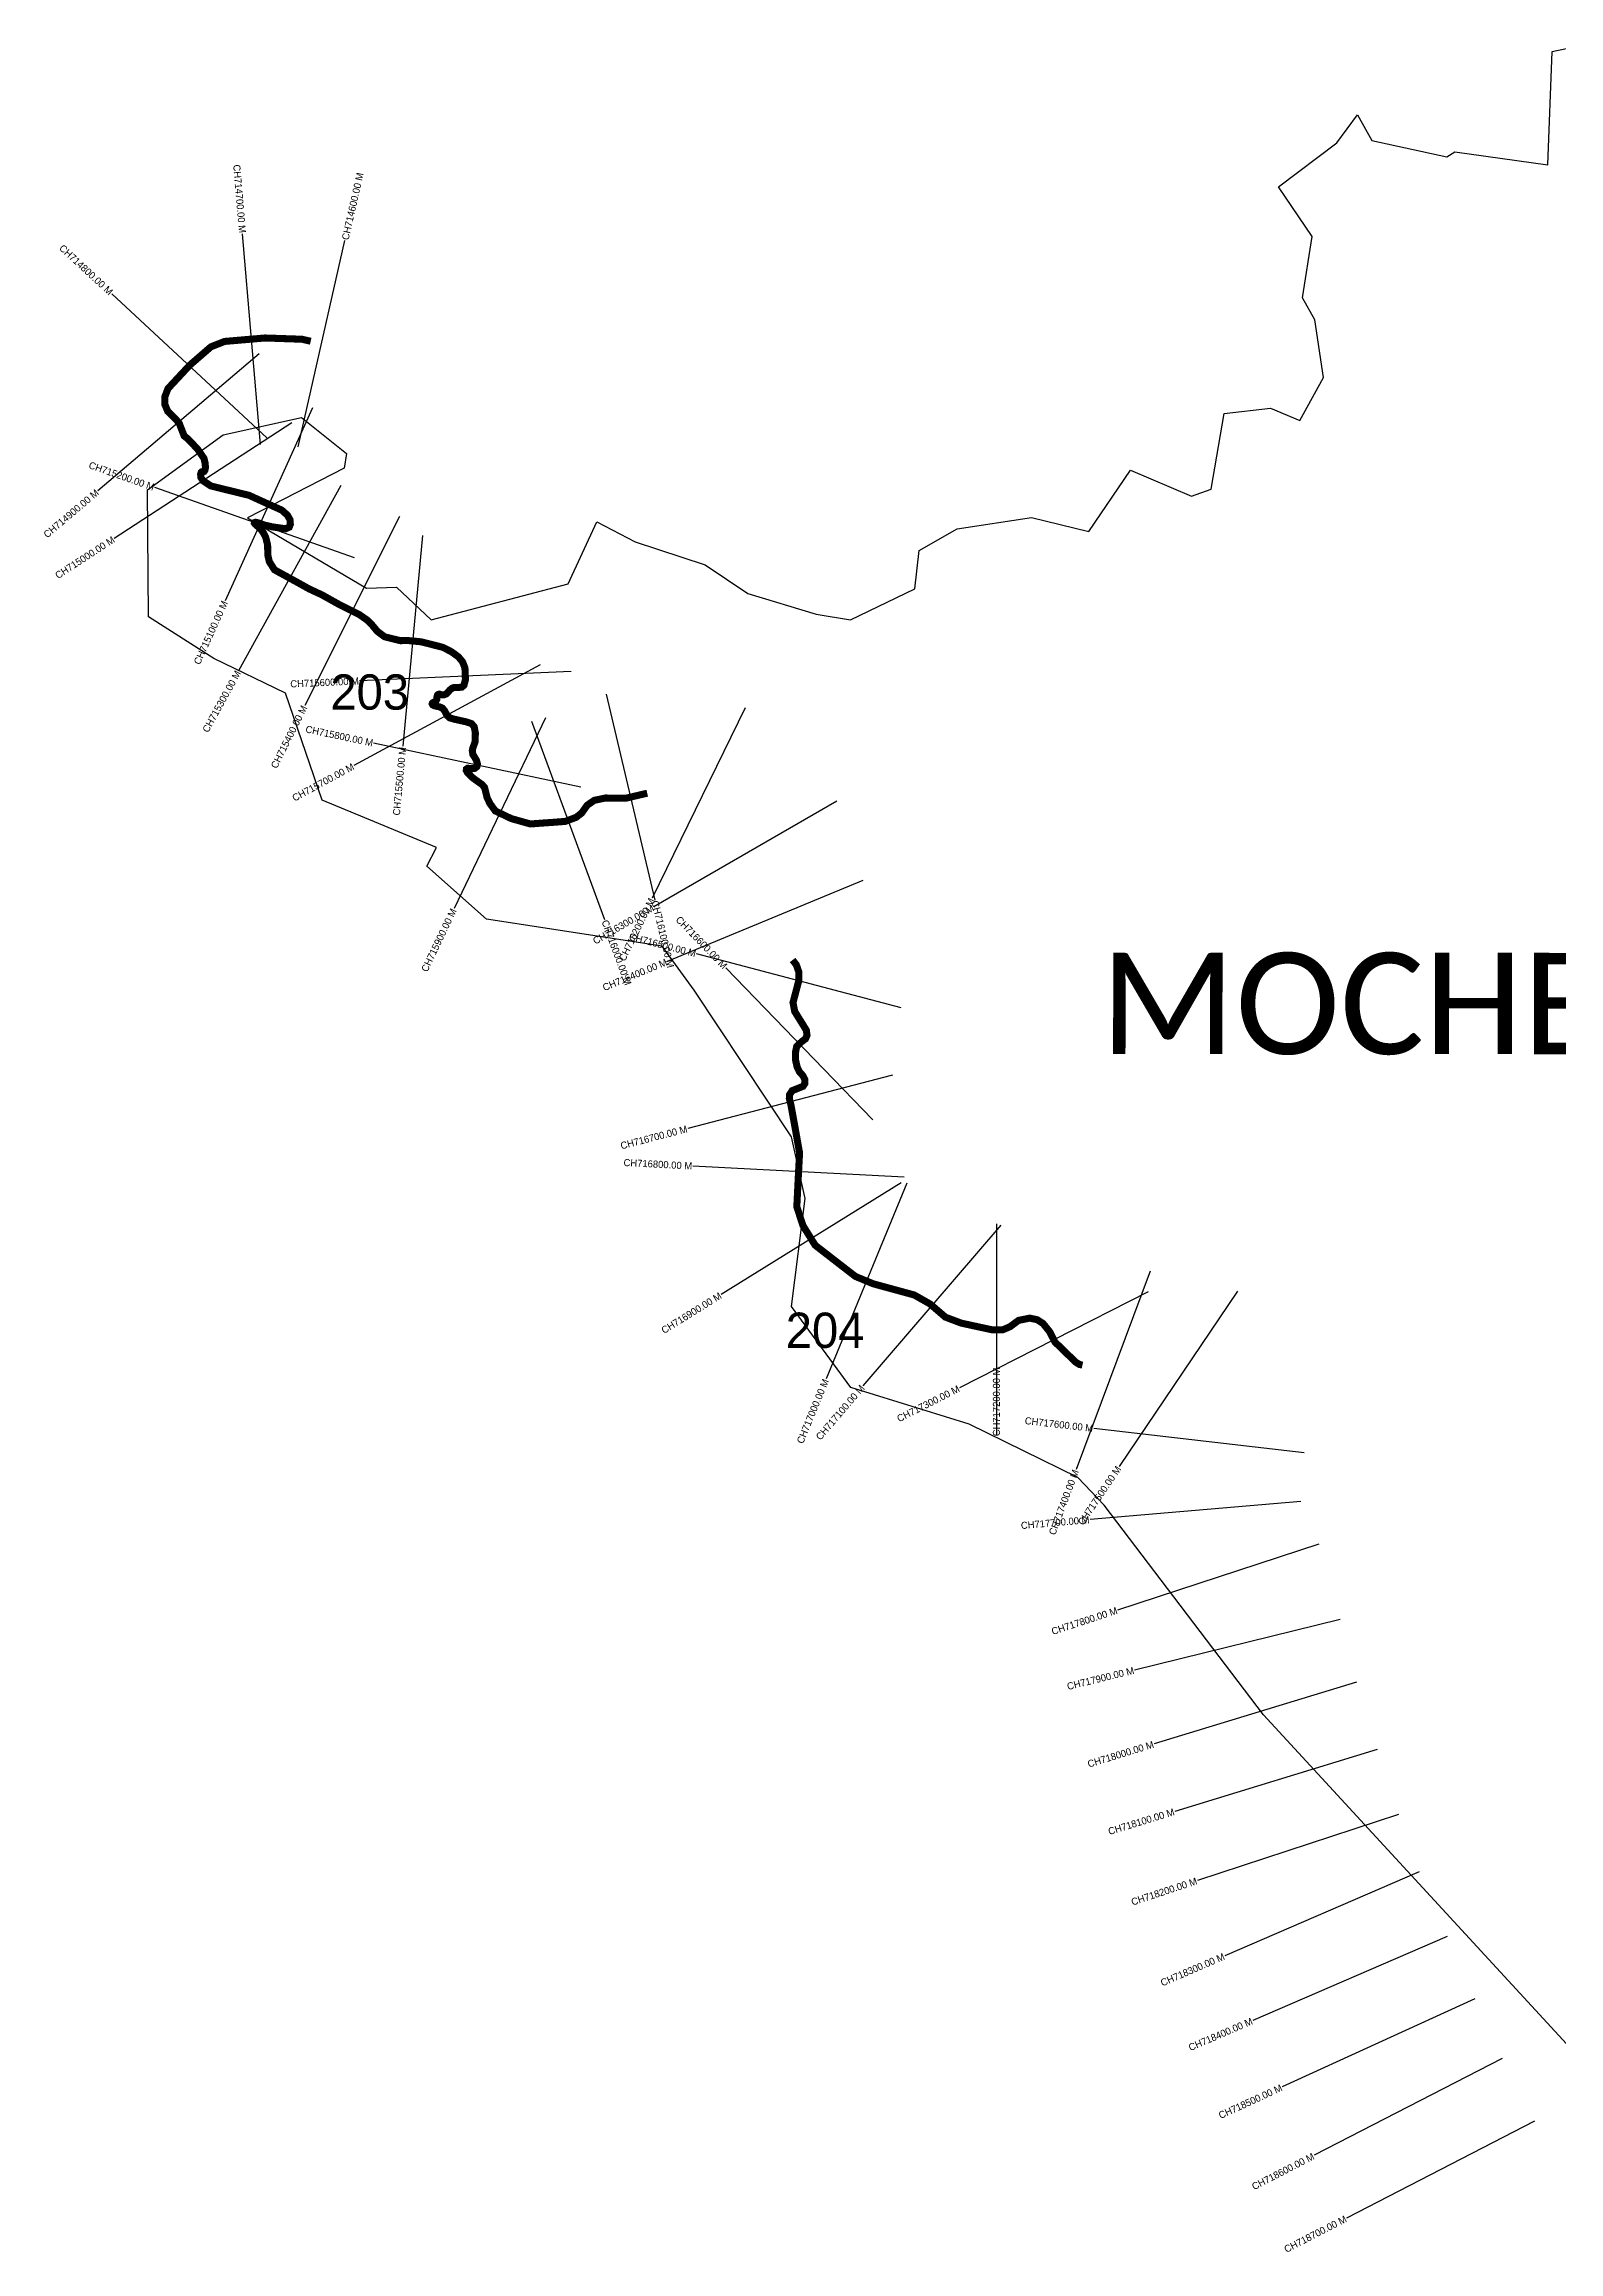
# Model space of a CAD drawing. Header units: metres. Extents: x 353815 to 357247, y 1746498 to 1749651.
# Drawn here: x 353815 to 355962, y 1746498 to 1749628 of the extents above; entities that cross this region are included whole.
import ezdxf
from ezdxf.enums import TextEntityAlignment as Align

# ---------------------------------------------------------------- set-up
doc = ezdxf.new("R2010")
doc.units = ezdxf.units.M
for name, color, linetype in [('CS', 134, 'Continuous'), ('CSMark', 6, 'Continuous'), ('UNPROTECTED', 10, 'Continuous'), ('VILLAGE NAME', 250, 'Continuous')]:
    doc.layers.add(name, color=color, linetype=linetype)

msp = doc.modelspace()

# ---------------------------------------------------------------- linework, layer by layer
at = {"color": 6}
msp.add_lwpolyline([(356116.4, 1746637.3), (355543.5, 1747259.1), (355317.7, 1747556.8), (355280.4, 1747595.7), (355126.5, 1747671.3), (354958.8, 1747723.4), (354874.7, 1747838.2), (354893.9, 1747991.6), (354874.5, 1748078.7), (354736.6, 1748286.9), (354691.5, 1748349.1), (354442.5, 1748387.3), (354357.8, 1748462.8), (354371.3, 1748488.9), (354209.5, 1748556.4), (354157.5, 1748707.9), (354056, 1748757), (353963.3, 1748816), (353961.8, 1748996.4), (354069.1, 1749074.2), (354180, 1749098.7), (354244.1, 1749048), (354240.4, 1749027.1), (354103.8, 1748956.5), (354272.3, 1748857), (354315, 1748858.2), (354363.8, 1748812.1), (354558.3, 1748863), (354598.8, 1748950.7), (354653, 1748922.6), (354752.1, 1748890.1), (354812.7, 1748849.4), (354909.7, 1748819.9), (354958.2, 1748811.9), (355049.7, 1748856), (355055.6, 1748910.4), (355109.3, 1748941), (355214.7, 1748956.9), (355296.2, 1748937), (355355.3, 1749024.1), (355441.9, 1748987.5), (355469.5, 1748997.2), (355488, 1749104.3), (355553.6, 1749112.3), (355595.1, 1749094.4), (355629, 1749155.7), (355616.5, 1749237.4), (355598.8, 1749268.4), (355612.9, 1749355.4), (355564.8, 1749425.9), (355647.7, 1749488.3), (355676.8, 1749528.1), (355697.4, 1749491.7), (355803.8, 1749468.6), (355814.9, 1749475.5), (355946.7, 1749457), (355953, 1749617.8), (356001.9, 1749628.2)], dxfattribs=at)
at = {"layer": 'CS'}
for p, q in [((354122.1, 1749060.5), (354096.6, 1749359.5)), ((354175.4, 1749057.2), (354241.6, 1749349.8)), ((354130.8, 1749070), (353911.2, 1749274.4)), ((354120.1, 1749189), (353891.4, 1748994.9)), ((354195.7, 1749112.4), (354072, 1748839.1)), ((354166.2, 1749091.1), (353914.8, 1748927.4)), ((354255.2, 1748900), (353972.1, 1748999.4)), ((354235.8, 1749002.4), (354090.9, 1748739.7)), ((354319, 1748958.7), (354184.7, 1748690.4)), ((354351.8, 1748931.3), (354323.7, 1748632.6)), ((354518.3, 1748748), (354254.5, 1748605.2)), ((354562.2, 1748738.5), (354262.5, 1748725.3)), ((354612, 1748706.5), (354680.9, 1748414.5)), ((354525.8, 1748673.2), (354396.3, 1748402.6)), ((354506.1, 1748668.4), (354609.6, 1748386.8)), ((354808.8, 1748687), (354677.2, 1748417.4)), ((354575.9, 1748574.9), (354282.4, 1748637)), ((354939.1, 1748555), (354679.4, 1748404.8)), ((354975.8, 1748442.2), (354698.6, 1748327.6)), ((355030, 1748261.9), (354739.9, 1748338.3)), ((354990.1, 1748102.8), (354781.7, 1748318.6)), ((355018, 1748166.2), (354727.7, 1748090.6)), ((355034.5, 1748021.9), (354734.9, 1748037.5)), ((355029.9, 1748013.6), (354775.1, 1747855.3)), ((355038, 1748013.2), (354923.8, 1747735.8)), ((355171.5, 1747953.4), (354976, 1747725.8)), ((355165.1, 1747955.3), (355165.1, 1747655.3)), ((355383, 1747888.3), (355278.1, 1747607.3)), ((355380.2, 1747859), (355112.8, 1747723.1)), ((355507.1, 1747859.9), (355339.1, 1747611.4)), ((355601.2, 1747630.6), (355303.2, 1747665.3)), ((355596.8, 1747561.8), (355297.9, 1747536.1)), ((355622, 1747501.5), (355337, 1747407.9)), ((355652.3, 1747394.3), (355361, 1747322.8)), ((355675.6, 1747305.7), (355388.7, 1747218)), ((355704.8, 1747210.1), (355418, 1747122.4)), ((355735, 1747118.1), (355450, 1747024.3)), ((355764.2, 1747036.8), (355488.8, 1746917.7)), ((355803.9, 1746945), (355528.5, 1746826)), ((355843.1, 1746856.5), (355570.3, 1746731.6)), ((355882.2, 1746772.1), (355615.6, 1746634.7)), ((355928, 1746683.3), (355661.4, 1746545.8))]:
    msp.add_line(p, q, dxfattribs=at)
at = {"layer": 'UNPROTECTED', "const_width": 10, "flags": 128}
for points in [[(354193.2, 1749207), (354180.8, 1749209.8), (354128.4, 1749211.6), (354071.1, 1749206.7), (354051.8, 1749199.1), (354021.7, 1749173), (353999.9, 1749149.6), (353990.9, 1749139.9), (353986.5, 1749128.5), (353986.5, 1749117.2), (353990.6, 1749107.4), (354001.7, 1749096.7), (354006.8, 1749090.7), (354009.5, 1749083.7), (354013.7, 1749072.8), (354019.3, 1749068.3), (354032.8, 1749054), (354041.8, 1749041), (354043.5, 1749034.1), (354044, 1749028.1), (354043.1, 1749023.7), (354042, 1749022.3), (354038.7, 1749021.8), (354037.9, 1749021), (354037.1, 1749018.4), (354037.5, 1749013.8), (354040.5, 1749009.2), (354051.6, 1749001.8), (354075.5, 1748995.9), (354105.7, 1748988.5), (354132.3, 1748976.4), (354152.1, 1748967.5), (354160.1, 1748960.4), (354163.8, 1748954), (354164.3, 1748947.4), (354162.7, 1748943.3), (354157.5, 1748941.1), (354140.3, 1748943.5), (354128.1, 1748946.2), (354117.9, 1748949.7), (354114.8, 1748950.3), (354113.7, 1748949.9), (354113.4, 1748949), (354114.6, 1748947.4), (354121.7, 1748941.3), (354125.8, 1748935.9), (354129.4, 1748929), (354132.1, 1748918.1), (354132.3, 1748904), (354134.5, 1748894.4), (354141.9, 1748882.8), (354166, 1748869.6), (354179.6, 1748862.1), (354186.8, 1748858.1), (354191.3, 1748855.6), (354208.6, 1748847.6), (354233.7, 1748833.6), (354261.9, 1748819.5), (354273.3, 1748811.5), (354280.1, 1748804.7), (354287.6, 1748795.6), (354298, 1748787.9), (354320.3, 1748782.4), (354325.8, 1748782.5), (354331.9, 1748782.5), (354349.5, 1748780.8), (354380.4, 1748773), (354392.8, 1748766.6), (354402.5, 1748759.5), (354408.3, 1748752.5), (354411.8, 1748743.9), (354412.1, 1748736), (354412.5, 1748727.2), (354410.5, 1748719.4), (354407.3, 1748716.4), (354402.5, 1748716.1), (354397.1, 1748716.1), (354394, 1748715.2), (354391, 1748713), (354388, 1748709.7), (354385.5, 1748707), (354382.5, 1748705.8), (354378.6, 1748705.7), (354375.3, 1748706.6), (354374.2, 1748706.3), (354373, 1748705.4), (354372.2, 1748703.1), (354371.8, 1748698.9), (354370.5, 1748696.7), (354367.8, 1748695.2), (354366.1, 1748694.3), (354365.6, 1748693.8), (354365.3, 1748692.8), (354366, 1748691.4), (354368.8, 1748690), (354376.2, 1748688.4), (354380, 1748686.6), (354382.8, 1748683.2), (354386.7, 1748676.1), (354390.2, 1748672.9), (354397.8, 1748670.8), (354413.6, 1748667.3), (354421.1, 1748664.8), (354424.9, 1748660.3), (354426.6, 1748651.4), (354426.1, 1748638.9), (354422.9, 1748629.7), (354422.2, 1748626.4), (354423, 1748621.1), (354426.6, 1748615.3), (354428.1, 1748612.8), (354429.5, 1748607.6), (354428.7, 1748603.8), (354425.6, 1748601.3), (354422.5, 1748600.9), (354417.8, 1748601.3), (354415.6, 1748601.5), (354413.9, 1748600.3), (354413.7, 1748598.3), (354415.2, 1748595.6), (354422, 1748588.5), (354428.9, 1748583.5), (354435.9, 1748578.5), (354439.3, 1748574.7), (354440.4, 1748571.3), (354443.1, 1748560.1), (354447.1, 1748551.6), (354454.9, 1748540.9), (354477.5, 1748530.1), (354504.5, 1748522.5), (354527.8, 1748524.2), (354539.4, 1748525), (354553.8, 1748526.1), (354569.2, 1748531.8), (354577.1, 1748537.8), (354585.1, 1748549.1), (354595.3, 1748556.1), (354611.1, 1748559.3), (354623.4, 1748559.2), (354639.6, 1748558.9), (354658.5, 1748563.4), (354670.2, 1748566.1)], [(354876.2, 1748329.6), (354881.5, 1748322.8), (354885.1, 1748312.6), (354885.1, 1748300.7), (354880.8, 1748284.3), (354876.8, 1748269.2), (354879.3, 1748256.5), (354890.5, 1748238.5), (354895.7, 1748230), (354896.7, 1748222.9), (354894.5, 1748217.8), (354889.1, 1748213.8), (354882, 1748206.9), (354880.6, 1748200.2), (354880.2, 1748188.8), (354882.6, 1748178.1), (354885.8, 1748171.3), (354891, 1748165.4), (354893.5, 1748160.3), (354893.5, 1748154.2), (354890.9, 1748150.4), (354883.8, 1748147.6), (354875.6, 1748144.3), (354871.9, 1748138.6), (354871.6, 1748133.2), (354873.8, 1748124.6), (354879.7, 1748092.1), (354886.1, 1748056.1), (354884, 1748015.9), (354882.2, 1747979.8), (354890.8, 1747953.2), (354908.3, 1747925.1), (354936.5, 1747903.2), (354965.3, 1747880.9), (354990.8, 1747870.4), (355048.7, 1747854.6), (355071.2, 1747841.8), (355092.8, 1747823.2), (355115.4, 1747814.7), (355158.6, 1747805.3), (355174.2, 1747805.3), (355184.4, 1747809.6), (355196.5, 1747818.6), (355203.6, 1747820), (355212.6, 1747821.8), (355223, 1747819.5), (355231.2, 1747814.2), (355240.6, 1747802.6), (355248, 1747788), (355260.7, 1747775.7), (355271.8, 1747764.9), (355277.6, 1747759.3), (355282.8, 1747756.1), (355287.1, 1747755.2)]]:
    msp.add_lwpolyline(points, dxfattribs=at)

# ---------------------------------------------------------------- texts
at = {"char_height": 50, "attachment_point": 1}
for s, insert in [('\\pxt1;203', (354221, 1748734.6)), ('\\pxt1;204', (354866.5, 1747829.6))]:
    msp.add_mtext_dynamic_manual_height_columns(s, width=70.183, gutter_width=1, heights=[0], dxfattribs=dict(at, insert=insert))
at = {"layer": 'CSMark'}
for s, rotation, p in [('CH714700.00 M', 274.8813, (354096.5, 1749360.5)), ('CH714800.00 M', 317.0581, (353910.4, 1749275.1)), ('CH715200.00 M', 340.6622, (353971.1, 1748999.7)), ('CH714900.00 M', 40.3224, (353890.7, 1748994.2)), ('CH715000.00 M', 33.0679, (353913.9, 1748926.9)), ('CH715100.00 M', 65.6485, (354071.6, 1748838.2)), ('CH715300.00 M', 61.1105, (354090.4, 1748738.8)), ('CH715600.00 M', 2.5259, (354261.5, 1748725.3)), ('CH715400.00 M', 63.4058, (354184.2, 1748689.5)), ('CH715800.00 M', 348.0476, (354281.4, 1748637.2)), ('CH715700.00 M', 28.4185, (354253.6, 1748604.8)), ('CH715500.00 M', 84.6093, (354323.6, 1748631.6)), ('CH716200.00 M', 63.9718, (354676.7, 1748416.5)), ('CH715900.00 M', 64.4196, (354395.9, 1748401.7)), ('CH716300.00 M', 30.0401, (354678.6, 1748404.3)), ('CH716600.00 M', 314.011, (354781, 1748319.3)), ('CH716500.00 M', 345.2538, (354739, 1748338.5)), ('CH716400.00 M', 22.4494, (354697.6, 1748327.2)), ('CH716700.00 M', 14.597, (354726.7, 1748090.4)), ('CH716800.00 M', 357.0307, (354733.9, 1748037.5)), ('CH716900.00 M', 31.8404, (354774.2, 1747854.8)), ('CH717000.00 M', 67.627, (354923.4, 1747734.8)), ('CH717100.00 M', 49.3453, (354975.4, 1747725)), ('CH717300.00 M', 26.9507, (355111.9, 1747722.6)), ('CH717600.00 M', 353.3578, (355302.2, 1747665.4)), ('CH717400.00 M', 69.5207, (355277.7, 1747606.3)), ('CH717500.00 M', 55.9337, (355338.5, 1747610.6)), ('CH717700.00 M', 4.9208, (355296.9, 1747536)), ('CH717800.00 M', 18.1922, (355336.1, 1747407.6)), ('CH717900.00 M', 13.7938, (355360, 1747322.5)), ('CH718000.00 M', 17.0043, (355387.8, 1747217.7)), ('CH718100.00 M', 17.0043, (355417, 1747122.1)), ('CH718200.00 M', 18.2233, (355449.1, 1747024)), ('CH718300.00 M', 23.3772, (355487.9, 1746917.3)), ('CH718400.00 M', 23.3772, (355527.6, 1746825.6)), ('CH718500.00 M', 24.5996, (355569.4, 1746731.2)), ('CH718600.00 M', 27.2765, (355614.7, 1746634.2)), ('CH718700.00 M', 27.2765, (355660.5, 1746545.3))]:
    msp.add_text(s, height=10, rotation=rotation, dxfattribs=at).set_placement(p, align=Align.MIDDLE_RIGHT)
for s, rotation, p in [('CH714600.00 M', 77.2406, (354241.9, 1749350.8)), ('CH716100.00 M', 283.282, (354681.2, 1748413.6)), ('CH716000.00 M', 290.174, (354609.9, 1748385.9)), ('CH717200.00 M', 90, (355165.1, 1747654.3))]:
    msp.add_text(s, height=10, rotation=rotation, dxfattribs=at).set_placement(p, align=Align.MIDDLE_LEFT)
at = {"layer": 'VILLAGE NAME', "insert": (355312.4, 1748340), "char_height": 143.7, "attachment_point": 1, "rotation": 359.9793}
msp.add_mtext_dynamic_manual_height_columns('{\\fCalibri|b0|i0|c0|p34;MOCHEMAD}', width=1418, gutter_width=718.5, heights=[0], dxfattribs=at)

doc.saveas('drawing.dxf')
